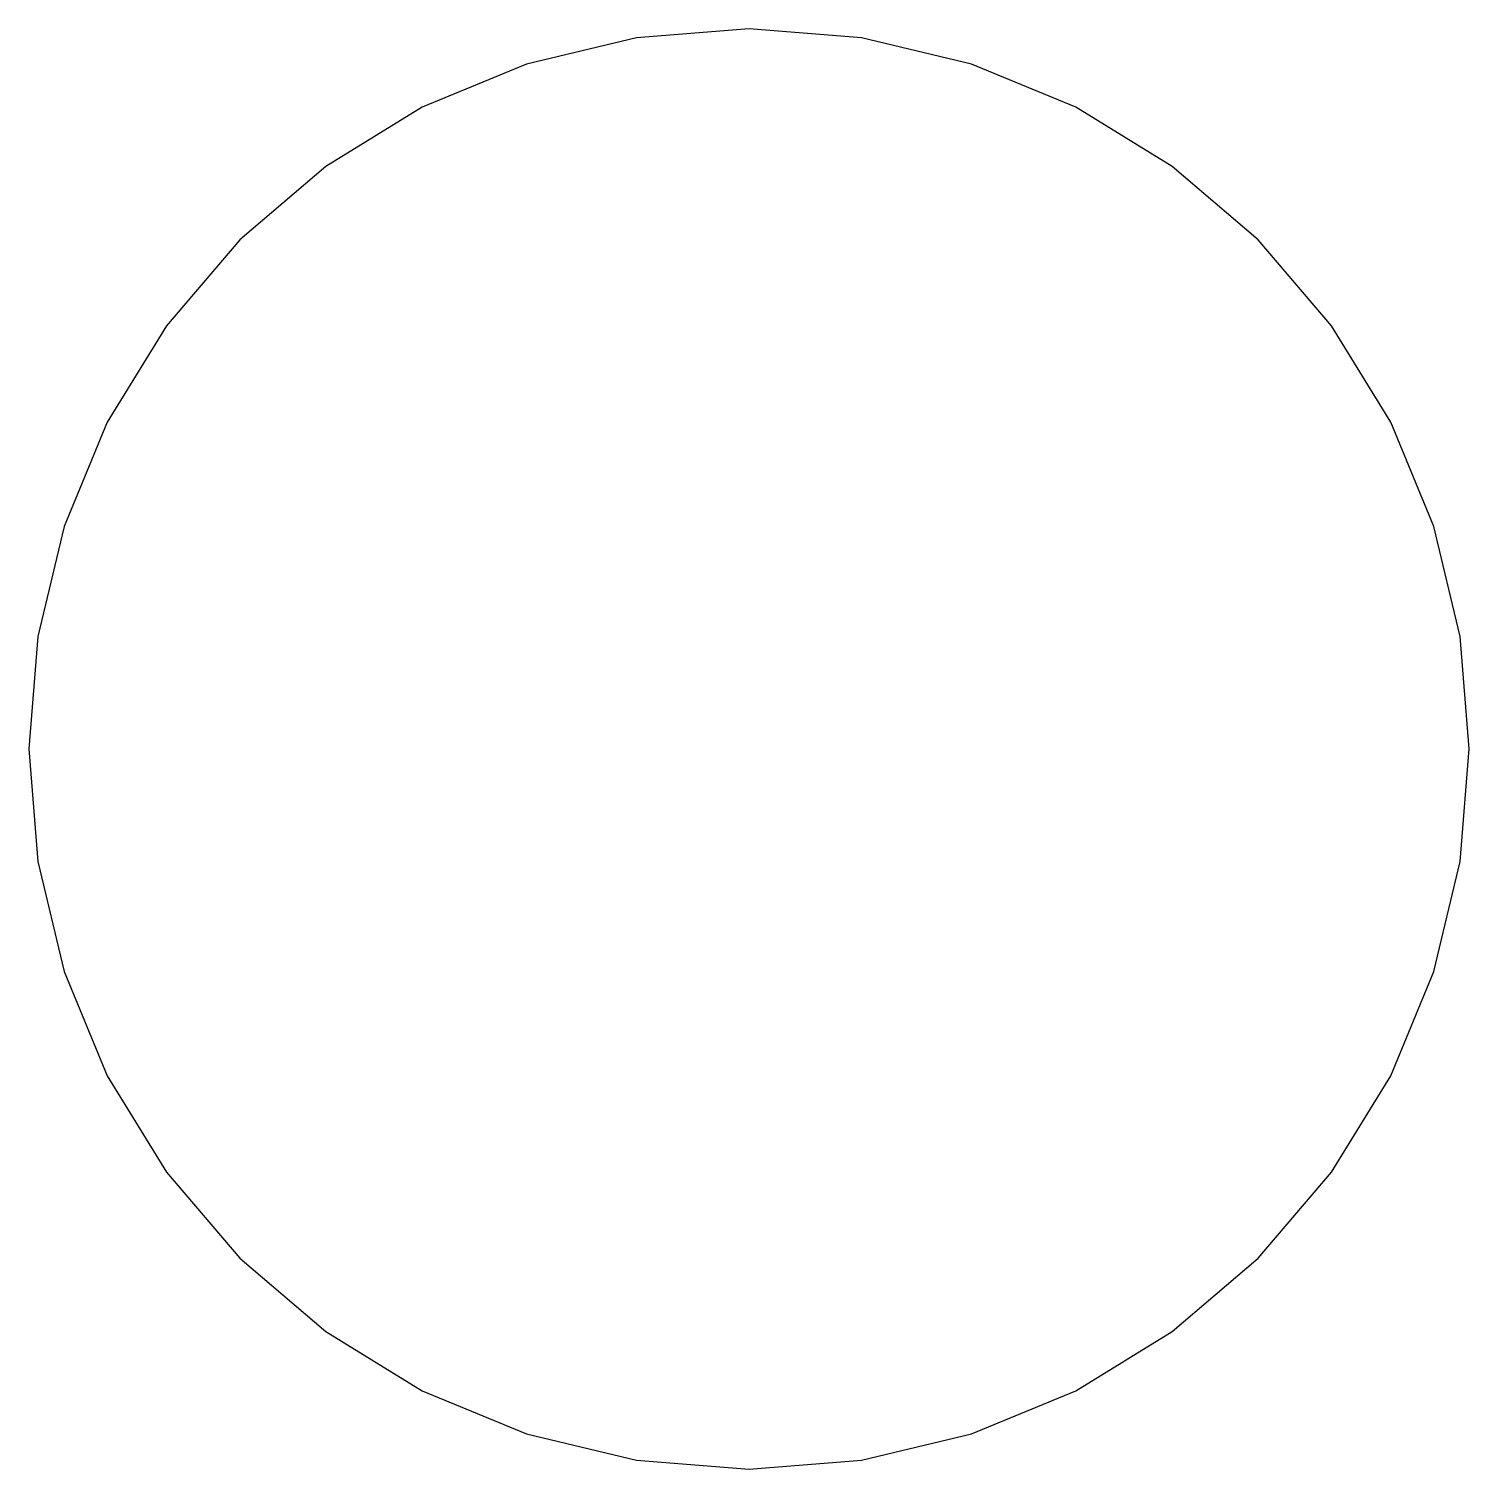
# Model space of a CAD drawing. Header units: metres. Extents: x 39.2 to 52.8, y 21.2 to 34.8.
import ezdxf

# ---------------------------------------------------------------- set-up
doc = ezdxf.new("R2010")
doc.units = ezdxf.units.M

msp = doc.modelspace()

# ---------------------------------------------------------------- linework, layer by layer
for p, q in [((44.9404, 34.6901), (43.9069, 34.442)), ((46, 34.7735), (44.9404, 34.6901)), ((47.0596, 34.6901), (46, 34.7735)), ((48.0931, 34.442), (47.0596, 34.6901)), ((43.9069, 34.442), (42.9249, 34.0352)), ((49.0751, 34.0352), (48.0931, 34.442)), ((42.9249, 34.0352), (42.0186, 33.4799)), ((49.9814, 33.4799), (49.0751, 34.0352)), ((42.0186, 33.4799), (41.2104, 32.7896)), ((50.7896, 32.7896), (49.9814, 33.4799)), ((41.2104, 32.7896), (40.5201, 31.9814)), ((51.4799, 31.9814), (50.7896, 32.7896)), ((40.5201, 31.9814), (39.9648, 31.0751)), ((52.0352, 31.0751), (51.4799, 31.9814)), ((39.9648, 31.0751), (39.558, 30.0931)), ((52.442, 30.0931), (52.0352, 31.0751)), ((39.558, 30.0931), (39.3099, 29.0596)), ((52.6901, 29.0596), (52.442, 30.0931)), ((39.3099, 29.0596), (39.2265, 28)), ((52.7735, 28), (52.6901, 29.0596)), ((39.2265, 28), (39.3099, 26.9404)), ((52.6901, 26.9404), (52.7735, 28)), ((39.3099, 26.9404), (39.558, 25.9069)), ((52.442, 25.9069), (52.6901, 26.9404)), ((39.558, 25.9069), (39.9648, 24.9249)), ((52.0352, 24.9249), (52.442, 25.9069)), ((39.9648, 24.9249), (40.5201, 24.0186)), ((51.4799, 24.0186), (52.0352, 24.9249)), ((40.5201, 24.0186), (41.2104, 23.2104)), ((50.7896, 23.2104), (51.4799, 24.0186)), ((41.2104, 23.2104), (42.0186, 22.5201)), ((49.9814, 22.5201), (50.7896, 23.2104)), ((42.0186, 22.5201), (42.9249, 21.9648)), ((49.0751, 21.9648), (49.9814, 22.5201)), ((42.9249, 21.9648), (43.9069, 21.558)), ((48.0931, 21.558), (49.0751, 21.9648)), ((43.9069, 21.558), (44.9404, 21.3099)), ((47.0596, 21.3099), (48.0931, 21.558)), ((44.9404, 21.3099), (46, 21.2265)), ((46, 21.2265), (47.0596, 21.3099))]:
    msp.add_line(p, q)

doc.saveas('drawing.dxf')
